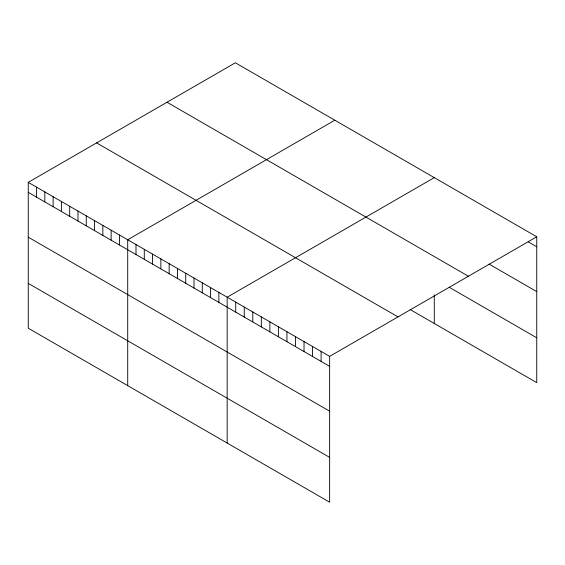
<?xml version="1.0" encoding="UTF-8"?>
<svg xmlns="http://www.w3.org/2000/svg" width="565" height="565" viewBox="0 0 565 565"><rect width="100%" height="100%" fill="white"/><g stroke="black" fill="none" stroke-linecap="round" stroke-linejoin="round"><path stroke-width="0.85" d="M28.25 182.354L329.642 356.36L329.642 502.214L28.25 328.209L28.25 182.354L235.358 62.786L536.75 236.791L536.75 382.646L410.169 309.564M334.819 120.204L127.711 239.779L127.711 385.634M434.28 177.629L227.165 297.197L227.165 443.052M329.642 356.36L536.75 236.791M528.211 241.841L536.75 246.778M489.071 264.088L536.75 291.611M167.014 102.244L468.406 276.25M449.224 287.274L536.75 337.806M96.594 142.896L397.986 316.901M28.25 192.34L329.642 366.346M28.25 237.18L329.642 411.186M28.25 283.376L329.642 457.382M434.28 294.951L434.28 323.484M321.104 351.43L321.104 361.416M312.565 346.5L312.565 356.487M304.027 341.571L304.027 351.557M295.481 336.641L295.481 346.628M286.942 331.712L286.942 341.698M278.404 326.782L278.404 336.768M269.865 321.852L269.865 331.839M261.327 316.923L261.327 326.909M252.788 311.993L252.788 321.979M244.25 307.063L244.25 317.043M235.711 302.127L235.711 312.113M218.881 292.416L218.881 302.402M210.59 287.627L210.59 297.614M202.305 282.846L202.305 292.832M194.014 278.058L194.014 288.044M185.73 273.276L185.73 283.263M177.438 268.488L177.438 278.474M169.154 263.707L169.154 273.686M160.863 258.918L160.863 268.905M152.571 254.13L152.571 264.116M144.287 249.349L144.287 259.335M135.996 244.56L135.996 254.547M119.42 234.991L119.42 244.977M111.136 230.209L111.136 240.196M102.844 225.421L102.844 235.407M94.553 220.64L94.553 230.626M86.268 215.851L86.268 225.838M77.977 211.07L77.977 221.049M69.693 206.281L69.693 216.268M61.401 201.493L61.401 211.48M53.117 196.712L53.117 206.698M44.826 191.923L44.826 201.91M36.541 187.142L36.541 197.129"/></g></svg>
